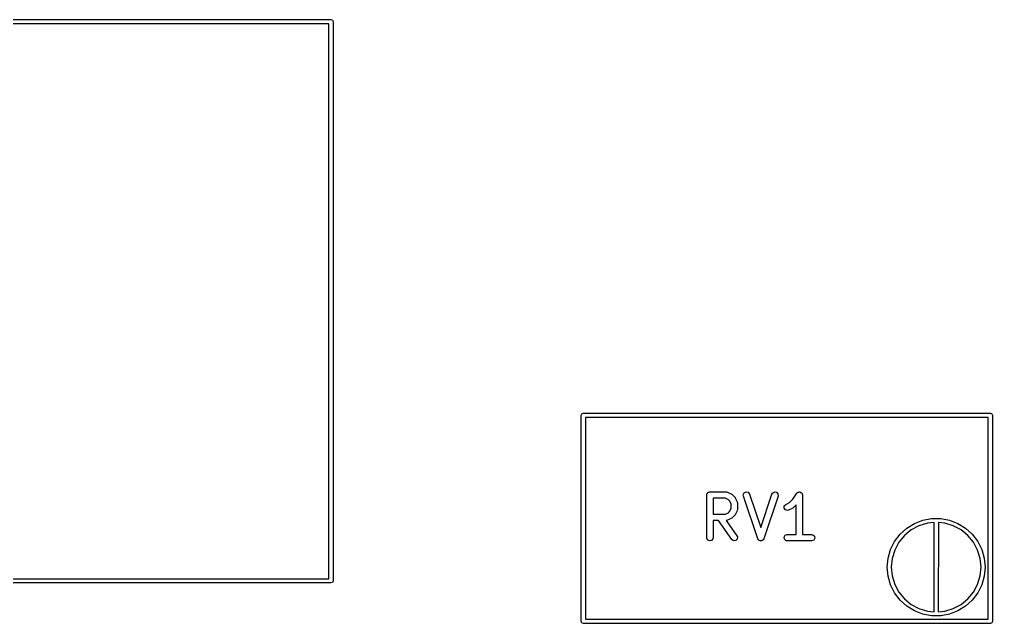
# Model space of a CAD drawing. Extents: x 0.02 to 2.36, y 0.02 to 1.58.
# Drawn here: x 1.468 to 2.365, y 1.028 to 1.585 of the extents above; entities that cross this region are included whole.
import ezdxf

# ---------------------------------------------------------------- set-up
doc = ezdxf.new("R2010")
doc.units = 0
doc.header["$MEASUREMENT"] = 0
doc.layers.add('BLACK', color=7, linetype='CONTINUOUS')

msp = doc.modelspace()

# ---------------------------------------------------------------- linework, layer by layer
at = {"layer": 'BLACK', "linetype": 'CONTINUOUS'}
for p, q in [((0.34528, 1.58484), (1.75472, 1.58484)), ((1.75276, 1.58091), (0.34724, 1.58091)), ((1.75276, 1.06909), (1.75276, 1.58091)), ((1.75472, 1.58484), (1.75612, 1.58427)), ((1.75612, 1.58427), (1.75669, 1.58287)), ((1.75669, 1.58287), (1.75669, 1.06713)), ((1.98543, 1.21988), (1.98601, 1.22127)), ((1.98543, 1.02972), (1.98543, 1.21988)), ((1.98601, 1.22127), (1.9874, 1.22185)), ((1.9874, 1.22185), (2.3626, 1.22185)), ((2.3626, 1.22185), (2.36399, 1.22127)), ((2.36399, 1.22127), (2.36457, 1.21988)), ((2.36457, 1.21988), (2.36457, 1.02972)), ((1.98937, 1.21791), (1.98937, 1.03169)), ((2.36063, 1.21791), (1.98937, 1.21791)), ((2.36063, 1.03169), (2.36063, 1.21791)), ((2.10179, 1.14786), (2.10217, 1.14853)), ((2.10217, 1.14853), (2.10242, 1.14862)), ((2.10242, 1.14862), (2.10259, 1.14882)), ((2.10259, 1.14882), (2.10335, 1.14896)), ((2.10335, 1.14896), (2.10407, 1.14922)), ((2.10407, 1.14922), (2.11907, 1.14922)), ((2.11907, 1.14922), (2.12008, 1.14904)), ((2.12008, 1.14904), (2.12021, 1.14893)), ((2.12021, 1.14893), (2.12039, 1.14891)), ((2.12039, 1.14891), (2.12414, 1.14703)), ((2.13486, 1.14635), (2.1356, 1.14823)), ((2.1356, 1.14823), (2.13738, 1.14919)), ((2.13738, 1.14919), (2.13936, 1.14878)), ((2.13936, 1.14878), (2.14062, 1.1472)), ((2.16126, 1.1472), (2.16175, 1.1481)), ((2.16175, 1.1481), (2.16347, 1.14916)), ((2.16347, 1.14916), (2.16547, 1.14886)), ((2.16547, 1.14886), (2.16681, 1.14735)), ((2.1841, 1.1479), (2.18481, 1.14865)), ((2.18481, 1.14865), (2.18497, 1.14869)), ((2.18497, 1.14869), (2.18508, 1.14882)), ((2.18508, 1.14882), (2.18593, 1.14897)), ((2.18593, 1.14897), (2.18675, 1.14921)), ((2.18675, 1.14921), (2.1869, 1.14915)), ((2.1869, 1.14915), (2.18707, 1.14917)), ((2.18707, 1.14917), (2.18781, 1.14875)), ((2.18781, 1.14875), (2.1886, 1.1484)), ((2.1886, 1.1484), (2.18867, 1.14825)), ((2.18867, 1.14825), (2.18882, 1.14816)), ((2.18882, 1.14816), (2.18911, 1.14736)), ((2.10112, 1.14627), (2.10118, 1.14665)), ((2.10112, 1.1069), (2.10112, 1.14627)), ((2.10116, 1.14678), (2.10123, 1.14689)), ((2.10118, 1.14665), (2.10116, 1.14678)), ((2.10123, 1.14689), (2.10129, 1.14728)), ((2.10129, 1.14728), (2.10179, 1.14786)), ((2.11837, 1.14331), (2.10702, 1.14331)), ((2.10702, 1.14331), (2.10702, 1.1286)), ((2.12107, 1.14197), (2.11837, 1.14331)), ((2.12226, 1.14077), (2.12107, 1.14197)), ((2.12361, 1.13807), (2.12226, 1.14077)), ((2.12414, 1.14703), (2.12485, 1.14651)), ((2.12485, 1.14651), (2.1249, 1.14648)), ((2.1249, 1.14648), (2.12678, 1.14461)), ((2.12678, 1.14461), (2.12728, 1.14388)), ((2.12728, 1.14388), (2.12733, 1.14384)), ((2.12733, 1.14384), (2.12921, 1.14009)), ((2.12921, 1.14009), (2.1295, 1.13911)), ((2.1295, 1.13911), (2.12946, 1.13893)), ((2.13501, 1.14533), (2.13486, 1.14635)), ((2.14814, 1.10596), (2.13501, 1.14533)), ((2.14062, 1.1472), (2.15094, 1.11623)), ((2.15094, 1.11623), (2.16126, 1.1472)), ((2.16686, 1.14533), (2.15374, 1.10596)), ((2.16681, 1.14735), (2.16686, 1.14533)), ((2.17399, 1.13766), (2.17731, 1.13932)), ((2.17731, 1.13932), (2.18051, 1.14252)), ((2.18051, 1.14252), (2.1841, 1.1479)), ((2.18911, 1.14736), (2.18949, 1.14659)), ((2.18949, 1.14659), (2.18945, 1.14643)), ((2.18945, 1.14643), (2.18951, 1.14627)), ((2.18951, 1.14627), (2.18951, 1.10985)), ((2.12107, 1.12995), (2.12226, 1.13114)), ((2.12226, 1.13114), (2.12361, 1.13384)), ((2.12361, 1.13384), (2.12361, 1.13807)), ((2.12921, 1.13182), (2.12733, 1.12807)), ((2.12923, 1.132), (2.12921, 1.13182)), ((2.12934, 1.13213), (2.12923, 1.132)), ((2.12952, 1.13314), (2.12934, 1.13213)), ((2.12946, 1.13893), (2.12952, 1.13877)), ((2.12952, 1.13877), (2.12952, 1.13314)), ((2.17248, 1.13418), (2.1726, 1.13619)), ((2.17368, 1.13255), (2.17248, 1.13418)), ((2.1726, 1.13619), (2.17399, 1.13766)), ((2.17565, 1.13208), (2.17368, 1.13255)), ((2.17663, 1.13238), (2.17565, 1.13208)), ((2.18038, 1.13425), (2.17663, 1.13238)), ((2.18042, 1.1343), (2.18038, 1.13425)), ((2.18115, 1.13481), (2.18042, 1.1343)), ((2.18361, 1.13726), (2.18115, 1.13481)), ((2.18361, 1.10985), (2.18361, 1.13726)), ((2.10702, 1.1286), (2.11837, 1.1286)), ((2.1119, 1.12269), (2.10702, 1.12269)), ((2.10702, 1.12269), (2.10702, 1.1069)), ((2.12415, 1.1052), (2.1119, 1.12269)), ((2.11837, 1.1286), (2.12107, 1.12995)), ((2.11923, 1.12275), (2.1191, 1.12271)), ((2.1191, 1.12271), (2.12898, 1.10859)), ((2.1194, 1.12271), (2.11923, 1.12275)), ((2.12039, 1.123), (2.1194, 1.12271)), ((2.12414, 1.12488), (2.12039, 1.123)), ((2.12418, 1.12493), (2.12414, 1.12488)), ((2.1249, 1.12543), (2.12418, 1.12493)), ((2.12678, 1.12731), (2.1249, 1.12543)), ((2.12681, 1.12736), (2.12678, 1.12731)), ((2.12733, 1.12807), (2.12681, 1.12736)), ((2.29251, 1.12008), (2.30026, 1.12308)), ((2.30026, 1.12308), (2.30844, 1.12461)), ((2.30844, 1.12461), (2.31676, 1.12461)), ((2.31676, 1.12461), (2.32493, 1.12308)), ((2.32493, 1.12308), (2.33269, 1.12008)), ((2.27928, 1.11009), (2.28543, 1.1157)), ((2.28963, 1.1141), (2.28337, 1.10896)), ((2.28543, 1.1157), (2.29251, 1.12008)), ((2.29678, 1.11792), (2.28963, 1.1141)), ((2.30453, 1.12027), (2.29678, 1.11792)), ((2.31067, 1.12088), (2.30453, 1.12027)), ((2.31063, 1.03858), (2.31067, 1.12088)), ((2.31461, 1.12087), (2.31457, 1.03858)), ((2.32066, 1.12027), (2.31461, 1.12087)), ((2.32842, 1.11792), (2.32066, 1.12027)), ((2.33557, 1.1141), (2.32842, 1.11792)), ((2.33269, 1.12008), (2.33976, 1.1157)), ((2.34183, 1.10896), (2.33557, 1.1141)), ((2.33976, 1.1157), (2.34591, 1.11009)), ((2.10181, 1.105), (2.10112, 1.1069)), ((2.10356, 1.10399), (2.10181, 1.105)), ((2.10554, 1.10434), (2.10356, 1.10399)), ((2.10684, 1.10589), (2.10554, 1.10434)), ((2.10702, 1.1069), (2.10684, 1.10589)), ((2.1258, 1.10404), (2.12415, 1.1052)), ((2.12781, 1.10422), (2.1258, 1.10404)), ((2.12924, 1.10565), (2.12781, 1.10422)), ((2.12898, 1.10859), (2.12942, 1.10766)), ((2.12942, 1.10766), (2.12924, 1.10565)), ((2.14819, 1.1059), (2.14814, 1.10596)), ((2.14819, 1.10581), (2.14819, 1.1059)), ((2.14881, 1.10511), (2.14819, 1.10581)), ((2.14939, 1.10438), (2.14881, 1.10511)), ((2.14947, 1.10436), (2.14939, 1.10438)), ((2.14953, 1.1043), (2.14947, 1.10436)), ((2.15046, 1.10416), (2.14953, 1.1043)), ((2.15137, 1.10398), (2.15046, 1.10416)), ((2.15145, 1.10402), (2.15137, 1.10398)), ((2.15153, 1.104), (2.15145, 1.10402)), ((2.15233, 1.10449), (2.15153, 1.104)), ((2.15315, 1.10494), (2.15233, 1.10449)), ((2.15318, 1.10502), (2.15315, 1.10494)), ((2.15325, 1.10506), (2.15318, 1.10502)), ((2.15374, 1.10596), (2.15325, 1.10506)), ((2.1724, 1.10741), (2.17341, 1.10916)), ((2.17275, 1.10542), (2.1724, 1.10741)), ((2.1743, 1.10412), (2.17275, 1.10542)), ((2.17341, 1.10916), (2.17531, 1.10985)), ((2.17531, 1.10394), (2.1743, 1.10412)), ((2.17531, 1.10985), (2.18361, 1.10985)), ((2.19781, 1.10394), (2.17531, 1.10394)), ((2.18951, 1.10985), (2.19781, 1.10985)), ((2.19781, 1.10985), (2.19882, 1.10967)), ((2.1997, 1.10463), (2.19781, 1.10394)), ((2.19882, 1.10967), (2.20036, 1.10837)), ((2.20071, 1.10638), (2.1997, 1.10463)), ((2.20036, 1.10837), (2.20071, 1.10638)), ((2.27056, 1.09601), (2.27427, 1.10346)), ((2.27427, 1.10346), (2.27928, 1.11009)), ((2.28337, 1.10896), (2.27822, 1.10269)), ((2.34697, 1.10269), (2.34183, 1.10896)), ((2.34591, 1.11009), (2.35093, 1.10346)), ((2.35093, 1.10346), (2.35463, 1.09601)), ((2.26829, 1.08801), (2.27056, 1.09601)), ((2.2744, 1.09554), (2.27205, 1.08779)), ((2.27822, 1.10269), (2.2744, 1.09554)), ((2.35079, 1.09554), (2.34697, 1.10269)), ((2.35314, 1.08779), (2.35079, 1.09554)), ((2.35463, 1.09601), (2.35691, 1.08801)), ((2.26752, 1.07972), (2.26829, 1.08801)), ((2.27205, 1.08779), (2.27126, 1.07972)), ((2.35394, 1.07972), (2.35314, 1.08779)), ((2.35691, 1.08801), (2.35768, 1.07972)), ((2.26829, 1.07144), (2.26752, 1.07972)), ((2.27126, 1.07972), (2.27205, 1.07166)), ((2.35314, 1.07166), (2.35394, 1.07972)), ((2.35768, 1.07972), (2.35691, 1.07144)), ((1.44553, 1.06909), (1.75276, 1.06909)), ((2.27056, 1.06344), (2.26829, 1.07144)), ((2.27205, 1.07166), (2.2744, 1.0639)), ((2.35079, 1.0639), (2.35314, 1.07166)), ((2.35691, 1.07144), (2.35463, 1.06344)), ((1.75472, 1.06516), (1.45143, 1.06516)), ((1.75612, 1.06573), (1.75472, 1.06516)), ((1.75669, 1.06713), (1.75612, 1.06573)), ((2.27427, 1.05599), (2.27056, 1.06344)), ((2.2744, 1.0639), (2.27822, 1.05676)), ((2.34697, 1.05676), (2.35079, 1.0639)), ((2.35463, 1.06344), (2.35093, 1.05599)), ((2.27928, 1.04936), (2.27427, 1.05599)), ((2.27822, 1.05676), (2.28337, 1.05049)), ((2.28337, 1.05049), (2.28963, 1.04535)), ((2.33557, 1.04535), (2.34183, 1.05049)), ((2.34183, 1.05049), (2.34697, 1.05676)), ((2.35093, 1.05599), (2.34591, 1.04936)), ((2.28543, 1.04375), (2.27928, 1.04936)), ((2.29251, 1.03937), (2.28543, 1.04375)), ((2.28963, 1.04535), (2.29678, 1.04153)), ((2.29678, 1.04153), (2.30453, 1.03918)), ((2.32066, 1.03918), (2.32842, 1.04153)), ((2.32842, 1.04153), (2.33557, 1.04535)), ((2.33976, 1.04375), (2.33269, 1.03937)), ((2.34591, 1.04936), (2.33976, 1.04375)), ((1.98937, 1.03169), (2.36063, 1.03169)), ((2.30026, 1.03637), (2.29251, 1.03937)), ((2.30844, 1.03484), (2.30026, 1.03637)), ((2.30453, 1.03918), (2.31063, 1.03858)), ((2.31676, 1.03484), (2.30844, 1.03484)), ((2.31457, 1.03858), (2.32066, 1.03918)), ((2.32493, 1.03637), (2.31676, 1.03484)), ((2.33269, 1.03937), (2.32493, 1.03637)), ((1.98601, 1.02833), (1.98543, 1.02972)), ((1.9874, 1.02776), (1.98601, 1.02833)), ((2.3626, 1.02776), (1.9874, 1.02776)), ((2.36399, 1.02833), (2.3626, 1.02776)), ((2.36457, 1.02972), (2.36399, 1.02833))]:
    msp.add_line(p, q, dxfattribs=at)

doc.saveas('drawing.dxf')
